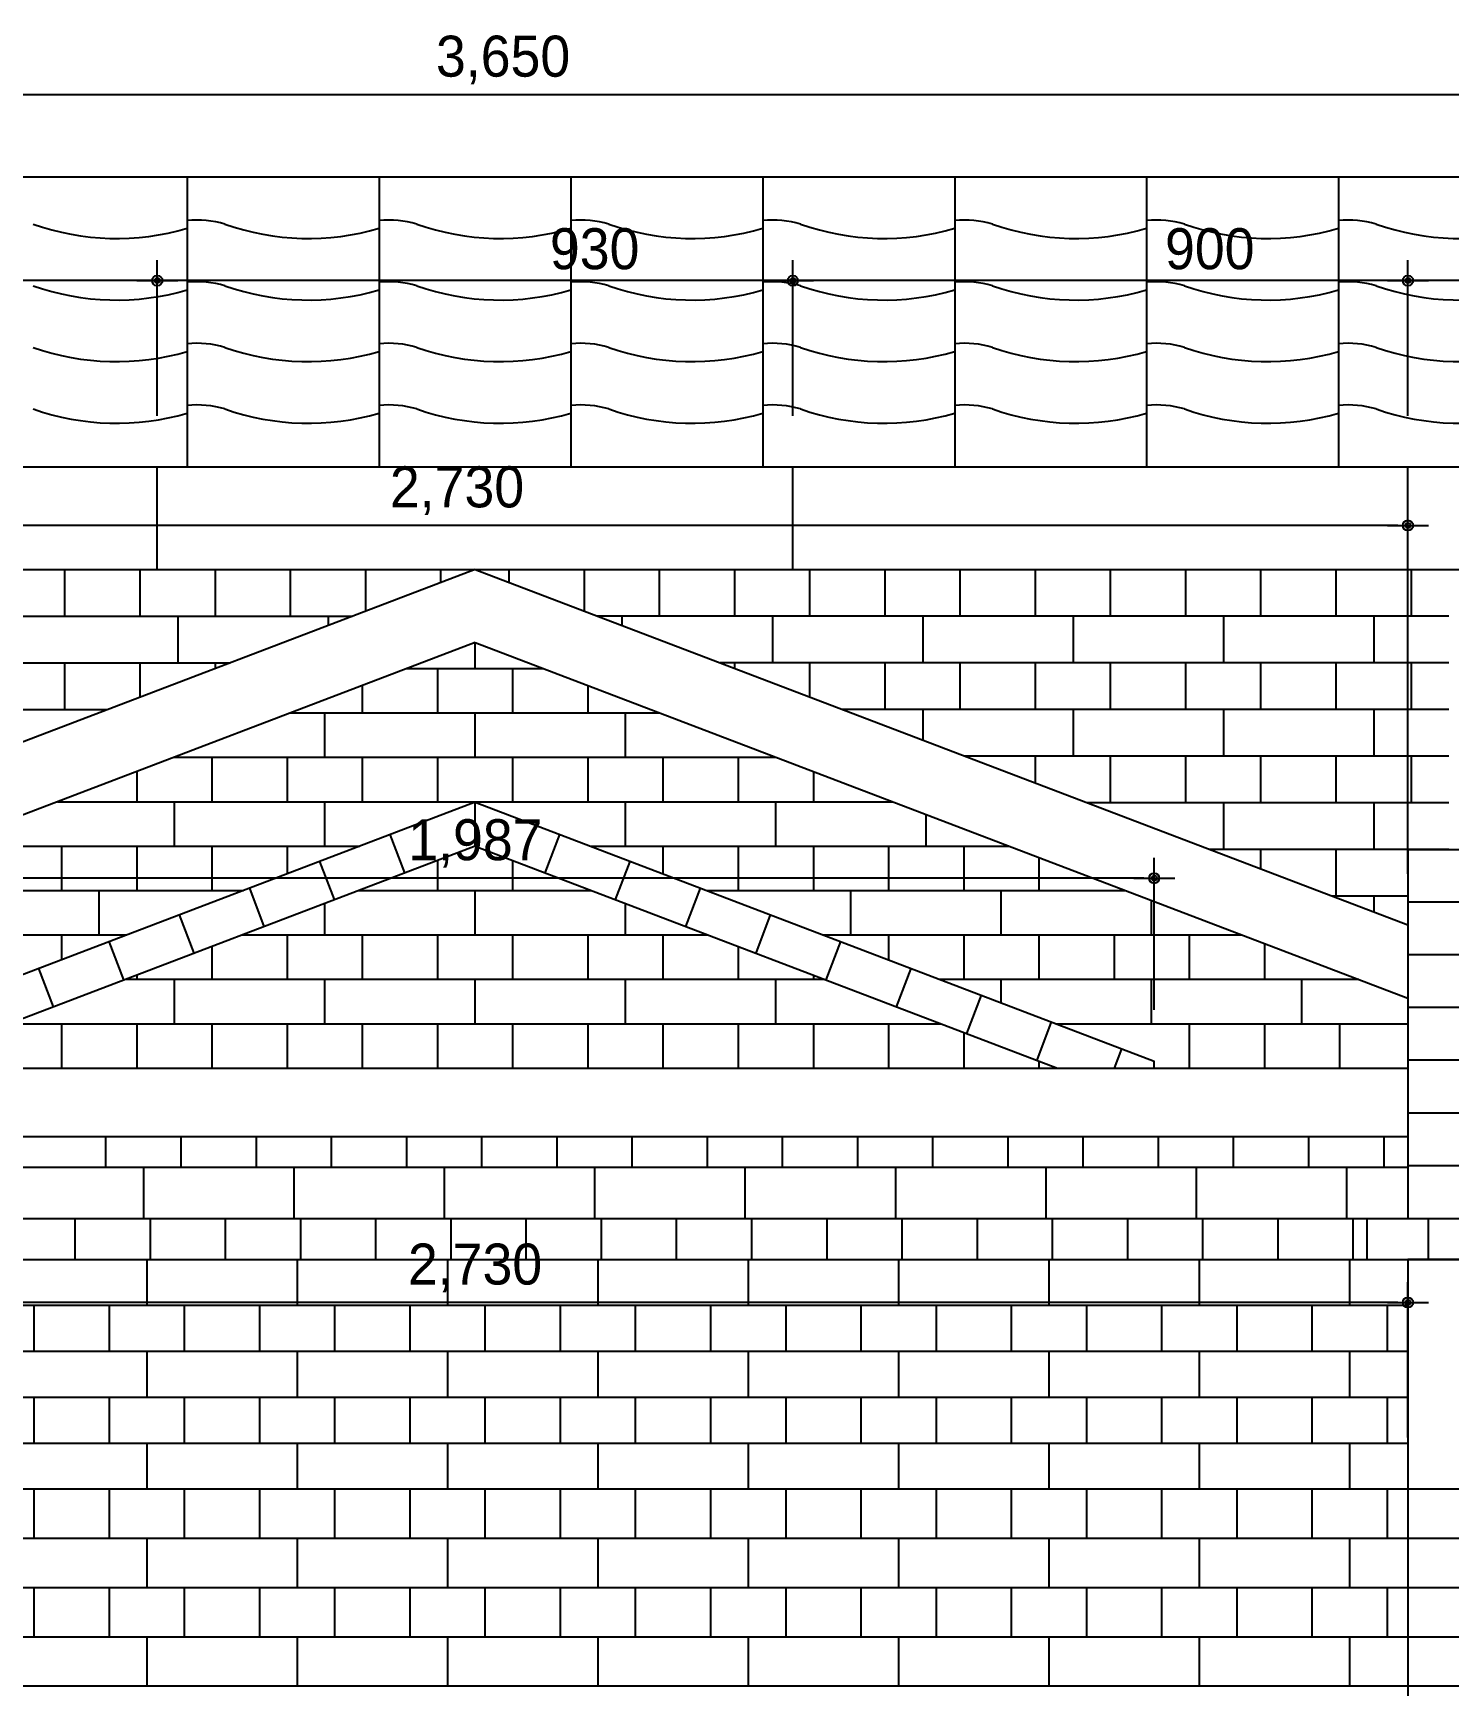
# Model space of a CAD drawing. Extents: x 139057 to 147967, y -162404 to -149789.
# Drawn here: x 142883 to 144955, y -154888 to -152469 of the extents above; entities that cross this region are included whole.
import ezdxf

# ---------------------------------------------------------------- set-up
doc = ezdxf.new("R2010")
doc.units = 0
doc.header["$LTSCALE"] = 50
doc.header["$MEASUREMENT"] = 0
doc.header["$PDMODE"] = 35
doc.header["$PDSIZE"] = -10
doc.layers.get('0').update_dxf_attribs({"linetype": 'CONTINUOUS'})
doc.layers.get('DEFPOINTS').update_dxf_attribs({"linetype": 'CONTINUOUS'})
for name, color, linetype in [('ele-3', 6, 'CONTINUOUS'), ('FIN', 5, 'CONTINUOUS'), ('h', 5, 'CONTINUOUS'), ('HAT', 5, 'CONTINUOUS'), ('SYM', 7, 'CONTINUOUS'), ('W-1', 3, 'CONTINUOUS'), ('WID', 4, 'CONTINUOUS')]:
    doc.layers.add(name, color=color, linetype=linetype)
doc.styles.add('현창', font='HYWULM_0.TTF')
doc.dimstyles.new('ISO-25', dxfattribs={"dimscale": 20, "dimtxt": 4, "dimasz": 1, "dimexe": 2, "dimexo": 5, "dimtad": 1, "dimlunit": 6, "dimtxsty": '현창', "dimblk": 'DIMDOT', "dimcen": 2.5, "dimadec": 0, "dimazin": 0, "dimtfac": 1, "dimtmove": 0, "dimatfit": 3, "dimldrblk": 'DIMDOT', "dimfxl": 1, "dimarcsym": 0})

# ---------------------------------------------------------------- blocks, each defined once
blk = doc.blocks.new('DIMDOT')
at = {"linetype": 'Continuous'}
blk.add_line((-2, 0), (2, 0), dxfattribs=at)
for radius in [0.5, 0.25]:
    blk.add_circle((0, 0), radius, dxfattribs=at)
blk = doc.blocks.new('*D2')
at = {"layer": 'DEFPOINTS', "color": 0}
for p in [(141704.6, -152558.9), (141704.6, -153103.9), (145354.6, -153103.9)]:
    blk.add_point(p, dxfattribs=at)
at = {"layer": 'SYM', "color": 0, "lineweight": -2}
for p, q in [((141704.6, -153028.9), (141704.6, -152528.9)), ((145354.6, -153028.9), (145354.6, -152528.9)), ((145339.6, -152558.9), (141719.6, -152558.9))]:
    blk.add_line(p, q, dxfattribs=at)
at = {"layer": 'SYM', "color": 0, "lineweight": -2, "xscale": 15, "yscale": 15, "zscale": 15, "rotation": 180}
blk.add_blockref('DIMDOT', (141704.6, -152558.9), dxfattribs=at)
at = {"layer": 'SYM', "color": 0, "lineweight": -2, "xscale": 15, "yscale": 15, "zscale": 15}
blk.add_blockref('DIMDOT', (145354.6, -152558.9), dxfattribs=at)
at = {"layer": 'SYM', "color": 0, "insert": (143570.6, -152508.1), "char_height": 60, "attachment_point": 5, "style": '현창'}
blk.add_mtext('3,650', dxfattribs=at)
blk = doc.blocks.new('*D6')
at = {"color": 0, "lineweight": -2}
for p, q in [((142164.6, -153028.9), (142164.6, -152801.1)), ((143064.6, -153028.9), (143064.6, -152801.1)), ((143049.6, -152831.1), (142179.6, -152831.1))]:
    blk.add_line(p, q, dxfattribs=at)
at = {"layer": 'DEFPOINTS', "color": 0}
for p in [(142164.6, -152831.1), (142164.6, -153103.9), (143064.6, -153103.9)]:
    blk.add_point(p, dxfattribs=at)
at = {"color": 0, "lineweight": -2, "xscale": 15, "yscale": 15, "zscale": 15, "rotation": 180}
blk.add_blockref('DIMDOT', (142164.6, -152831.1), dxfattribs=at)
at = {"color": 0, "lineweight": -2, "xscale": 15, "yscale": 15, "zscale": 15}
blk.add_blockref('DIMDOT', (143064.6, -152831.1), dxfattribs=at)
at = {"color": 0, "insert": (142774.6, -152784.8), "char_height": 60, "attachment_point": 5, "style": '현창'}
blk.add_mtext('900', dxfattribs=at)
blk = doc.blocks.new('*D7')
at = {"color": 0, "lineweight": -2}
for p, q in [((143064.6, -153028.9), (143064.6, -152801.1)), ((143994.6, -153028.9), (143994.6, -152801.1)), ((143979.6, -152831.1), (143079.6, -152831.1))]:
    blk.add_line(p, q, dxfattribs=at)
at = {"layer": 'DEFPOINTS', "color": 0}
for p in [(143064.6, -152831.1), (143064.6, -153103.9), (143994.6, -153103.9)]:
    blk.add_point(p, dxfattribs=at)
at = {"color": 0, "lineweight": -2, "xscale": 15, "yscale": 15, "zscale": 15, "rotation": 180}
blk.add_blockref('DIMDOT', (143064.6, -152831.1), dxfattribs=at)
at = {"color": 0, "lineweight": -2, "xscale": 15, "yscale": 15, "zscale": 15}
blk.add_blockref('DIMDOT', (143994.6, -152831.1), dxfattribs=at)
at = {"color": 0, "insert": (143704.6, -152784.8), "char_height": 60, "attachment_point": 5, "style": '현창'}
blk.add_mtext('930', dxfattribs=at)
blk = doc.blocks.new('*D8')
at = {"color": 0, "lineweight": -2}
for p, q in [((143994.6, -153028.9), (143994.6, -152801.1)), ((144894.6, -153028.9), (144894.6, -152801.1)), ((144879.6, -152831.1), (144009.6, -152831.1))]:
    blk.add_line(p, q, dxfattribs=at)
at = {"layer": 'DEFPOINTS', "color": 0}
for p in [(143994.6, -152831.1), (143994.6, -153103.9), (144894.6, -153103.9)]:
    blk.add_point(p, dxfattribs=at)
at = {"color": 0, "lineweight": -2, "xscale": 15, "yscale": 15, "zscale": 15, "rotation": 180}
blk.add_blockref('DIMDOT', (143994.6, -152831.1), dxfattribs=at)
at = {"color": 0, "lineweight": -2, "xscale": 15, "yscale": 15, "zscale": 15}
blk.add_blockref('DIMDOT', (144894.6, -152831.1), dxfattribs=at)
at = {"color": 0, "insert": (144604.6, -152784.8), "char_height": 60, "attachment_point": 5, "style": '현창'}
blk.add_mtext('900', dxfattribs=at)
blk = doc.blocks.new('*D9')
at = {"color": 0, "lineweight": -2}
for p, q in [((144894.6, -153028.9), (144894.6, -152801.1)), ((145354.6, -153028.9), (145354.6, -152801.1)), ((145339.6, -152831.1), (144909.6, -152831.1))]:
    blk.add_line(p, q, dxfattribs=at)
at = {"layer": 'DEFPOINTS', "color": 0}
for p in [(144894.6, -152831.1), (144894.6, -153103.9), (145354.6, -153103.9)]:
    blk.add_point(p, dxfattribs=at)
at = {"color": 0, "lineweight": -2, "xscale": 15, "yscale": 15, "zscale": 15, "rotation": 180}
blk.add_blockref('DIMDOT', (144894.6, -152831.1), dxfattribs=at)
at = {"color": 0, "lineweight": -2, "xscale": 15, "yscale": 15, "zscale": 15}
blk.add_blockref('DIMDOT', (145354.6, -152831.1), dxfattribs=at)
at = {"color": 0, "insert": (145064.6, -152784.8), "char_height": 60, "attachment_point": 5, "style": '현창'}
blk.add_mtext('460', dxfattribs=at)
blk = doc.blocks.new('*D45')
at = {"color": 0, "lineweight": -2}
for p, q in [((142536.3, -153908.9), (142536.3, -153675.9)), ((144523.3, -153898.6), (144523.3, -153675.9)), ((144508.3, -153705.9), (142551.3, -153705.9))]:
    blk.add_line(p, q, dxfattribs=at)
at = {"layer": 'DEFPOINTS', "color": 0}
for p in [(142536.3, -153705.9), (144523.3, -153973.6), (142536.3, -153983.9)]:
    blk.add_point(p, dxfattribs=at)
at = {"color": 0, "lineweight": -2, "xscale": 15, "yscale": 15, "zscale": 15, "rotation": 180}
blk.add_blockref('DIMDOT', (142536.3, -153705.9), dxfattribs=at)
at = {"color": 0, "lineweight": -2, "xscale": 15, "yscale": 15, "zscale": 15}
blk.add_blockref('DIMDOT', (144523.3, -153705.9), dxfattribs=at)
at = {"color": 0, "insert": (143530.1, -153655.1), "char_height": 60, "attachment_point": 5, "style": '현창'}
blk.add_mtext('1,987', dxfattribs=at)
blk = doc.blocks.new('*D46')
at = {"color": 0, "lineweight": -2}
for p, q in [((142164.6, -153699.3), (142164.6, -153159.4)), ((144894.6, -153699.3), (144894.6, -153159.4)), ((144879.6, -153189.4), (142179.6, -153189.4))]:
    blk.add_line(p, q, dxfattribs=at)
at = {"layer": 'DEFPOINTS', "color": 0}
for p in [(142164.6, -153189.4), (142164.6, -153774.3), (144894.6, -153774.3)]:
    blk.add_point(p, dxfattribs=at)
at = {"color": 0, "lineweight": -2, "xscale": 15, "yscale": 15, "zscale": 15, "rotation": 180}
blk.add_blockref('DIMDOT', (142164.6, -153189.4), dxfattribs=at)
at = {"color": 0, "lineweight": -2, "xscale": 15, "yscale": 15, "zscale": 15}
blk.add_blockref('DIMDOT', (144894.6, -153189.4), dxfattribs=at)
at = {"color": 0, "insert": (143503.2, -153138.6), "char_height": 60, "attachment_point": 5, "style": '현창'}
blk.add_mtext('2,730', dxfattribs=at)
blk = doc.blocks.new('*D47')
at = {"color": 0, "lineweight": -2}
for p, q in [((142164.6, -154524.8), (142164.6, -154297)), ((144894.6, -154524.8), (144894.6, -154297)), ((144879.6, -154327), (142179.6, -154327))]:
    blk.add_line(p, q, dxfattribs=at)
at = {"layer": 'DEFPOINTS', "color": 0}
for p in [(142164.6, -154327), (142164.6, -154599.8), (144894.6, -154599.8)]:
    blk.add_point(p, dxfattribs=at)
at = {"color": 0, "lineweight": -2, "xscale": 15, "yscale": 15, "zscale": 15, "rotation": 180}
blk.add_blockref('DIMDOT', (142164.6, -154327), dxfattribs=at)
at = {"color": 0, "lineweight": -2, "xscale": 15, "yscale": 15, "zscale": 15}
blk.add_blockref('DIMDOT', (144894.6, -154327), dxfattribs=at)
at = {"color": 0, "insert": (143529.6, -154276.3), "char_height": 60, "attachment_point": 5, "style": '현창'}
blk.add_mtext('2,730', dxfattribs=at)

msp = doc.modelspace()

# ---------------------------------------------------------------- linework, layer by layer
at = {"layer": 'ele-3'}
for p, q in [((142164.564, -154331.078), (144894.564, -154331.078)), ((142164.564, -154398.271), (144894.564, -154398.271)), ((142164.564, -154465.463), (144894.564, -154465.463)), ((142164.564, -154532.656), (144894.564, -154532.656)), ((142164.564, -154599.849), (144894.564, -154599.849))]:
    msp.add_line(p, q, dxfattribs=at)
for points in [[(142944.564, -154263.886), (142944.564, -154203.886)], [(143054.564, -154263.886), (143054.564, -154203.886)], [(143164.564, -154263.886), (143164.564, -154203.886)], [(143274.564, -154263.886), (143274.564, -154203.886)], [(143384.564, -154263.886), (143384.564, -154203.886)], [(143494.564, -154263.886), (143494.564, -154203.886)], [(143604.564, -154263.886), (143604.564, -154203.886)], [(143714.564, -154263.886), (143714.564, -154203.886)], [(143824.564, -154263.886), (143824.564, -154203.886)], [(143934.564, -154263.886), (143934.564, -154203.886)], [(144044.564, -154263.886), (144044.564, -154203.886)], [(144154.564, -154263.886), (144154.564, -154203.886)], [(144264.564, -154263.886), (144264.564, -154203.886)], [(144374.564, -154263.886), (144374.564, -154203.886)], [(144484.564, -154263.886), (144484.564, -154203.886)], [(144594.564, -154263.886), (144594.564, -154203.886)], [(144704.564, -154263.886), (144704.564, -154203.886)], [(144814.564, -154263.886), (144814.564, -154203.886)], [(144924.564, -154263.886), (144924.564, -154203.886)], [(143049.564, -154331.078), (143049.564, -154263.886)], [(143269.564, -154331.078), (143269.564, -154263.886)], [(143489.564, -154331.078), (143489.564, -154263.886)], [(143709.564, -154331.078), (143709.564, -154263.886)], [(143929.564, -154331.078), (143929.564, -154263.886)], [(144149.564, -154331.078), (144149.564, -154263.886)], [(144369.564, -154331.078), (144369.564, -154263.886)], [(144589.564, -154331.078), (144589.564, -154263.886)], [(144809.564, -154331.078), (144809.564, -154263.886)], [(142884.564, -154398.271), (142884.564, -154331.078)], [(142994.564, -154398.271), (142994.564, -154331.078)], [(143104.564, -154398.271), (143104.564, -154331.078)], [(143214.564, -154398.271), (143214.564, -154331.078)], [(143324.564, -154398.271), (143324.564, -154331.078)], [(143434.564, -154398.271), (143434.564, -154331.078)], [(143544.564, -154398.271), (143544.564, -154331.078)], [(143654.564, -154398.271), (143654.564, -154331.078)], [(143764.564, -154398.271), (143764.564, -154331.078)], [(143874.564, -154398.271), (143874.564, -154331.078)], [(143984.564, -154398.271), (143984.564, -154331.078)], [(144094.564, -154398.271), (144094.564, -154331.078)], [(144204.564, -154398.271), (144204.564, -154331.078)], [(144314.564, -154398.271), (144314.564, -154331.078)], [(144424.564, -154398.271), (144424.564, -154331.078)], [(144534.564, -154398.271), (144534.564, -154331.078)], [(144644.564, -154398.271), (144644.564, -154331.078)], [(144754.564, -154398.271), (144754.564, -154331.078)], [(144864.564, -154398.271), (144864.564, -154331.078)], [(143049.564, -154465.463), (143049.564, -154398.271)], [(143269.564, -154465.463), (143269.564, -154398.271)], [(143489.564, -154465.463), (143489.564, -154398.271)], [(143709.564, -154465.463), (143709.564, -154398.271)], [(143929.564, -154465.463), (143929.564, -154398.271)], [(144149.564, -154465.463), (144149.564, -154398.271)], [(144369.564, -154465.463), (144369.564, -154398.271)], [(144589.564, -154465.463), (144589.564, -154398.271)], [(144809.564, -154465.463), (144809.564, -154398.271)], [(142884.564, -154532.656), (142884.564, -154465.463)], [(142994.564, -154532.656), (142994.564, -154465.463)], [(143104.564, -154532.656), (143104.564, -154465.463)], [(143214.564, -154532.656), (143214.564, -154465.463)], [(143324.564, -154532.656), (143324.564, -154465.463)], [(143434.564, -154532.656), (143434.564, -154465.463)], [(143544.564, -154532.656), (143544.564, -154465.463)], [(143654.564, -154532.656), (143654.564, -154465.463)], [(143764.564, -154532.656), (143764.564, -154465.463)], [(143874.564, -154532.656), (143874.564, -154465.463)], [(143984.564, -154532.656), (143984.564, -154465.463)], [(144094.564, -154532.656), (144094.564, -154465.463)], [(144204.564, -154532.656), (144204.564, -154465.463)], [(144314.564, -154532.656), (144314.564, -154465.463)], [(144424.564, -154532.656), (144424.564, -154465.463)], [(144534.564, -154532.656), (144534.564, -154465.463)], [(144644.564, -154532.656), (144644.564, -154465.463)], [(144754.564, -154532.656), (144754.564, -154465.463)], [(144864.564, -154532.656), (144864.564, -154465.463)], [(143049.564, -154599.849), (143049.564, -154532.656)], [(143269.564, -154599.849), (143269.564, -154532.656)], [(143489.564, -154599.849), (143489.564, -154532.656)], [(143709.564, -154599.849), (143709.564, -154532.656)], [(143929.564, -154599.849), (143929.564, -154532.656)], [(144149.564, -154599.849), (144149.564, -154532.656)], [(144369.564, -154599.849), (144369.564, -154532.656)], [(144589.564, -154599.849), (144589.564, -154532.656)], [(144809.564, -154599.849), (144809.564, -154532.656)]]:
    msp.add_lwpolyline(points, dxfattribs=at)
at = {"layer": 'FIN'}
msp.add_lwpolyline([(141321.136, -152679.226), (145820.075, -152679.226), (145820.075, -159429.82), (141321.136, -159408.886)], close=True, dxfattribs=at)
at = {"layer": 'h'}
for p, q in [((143064.564, -153253.886), (143064.564, -153103.886)), ((143994.564, -153253.886), (143994.564, -153103.886)), ((142104.564, -153322.219), (143350.337, -153322.219)), ((143094.564, -153322.219), (143094.564, -153390.552)), ((143314.564, -153322.219), (143314.564, -153335.858)), ((144954.564, -153322.219), (143708.791, -153322.219)), ((143744.564, -153322.219), (143744.564, -153335.858)), ((143964.564, -153322.219), (143964.564, -153390.552)), ((144184.564, -153322.219), (144184.564, -153390.552)), ((144404.564, -153322.219), (144404.564, -153390.552)), ((144624.564, -153322.219), (144624.564, -153390.552)), ((144844.564, -153322.219), (144844.564, -153390.552)), ((143529.564, -153398.886), (143529.564, -153360.907)), ((142104.564, -153390.552), (143171.111, -153390.552)), ((143429.954, -153398.886), (143629.175, -153398.886)), ((143474.564, -153398.886), (143474.564, -153463.886)), ((143584.564, -153398.886), (143584.564, -153463.886)), ((144954.564, -153390.552), (143888.017, -153390.552)), ((143364.564, -153423.816), (143364.564, -153463.886)), ((143694.564, -153423.816), (143694.564, -153463.886)), ((142104.564, -153458.886), (142991.884, -153458.886)), ((143259.47, -153463.886), (143799.658, -153463.886)), ((143309.583, -153528.886), (143309.583, -153463.886)), ((143529.583, -153528.886), (143529.583, -153463.886)), ((143749.545, -153528.886), (143749.545, -153463.886)), ((144954.564, -153458.886), (144067.244, -153458.886)), ((144184.564, -153458.886), (144184.564, -153503.616)), ((144404.564, -153458.886), (144404.564, -153527.219)), ((144624.564, -153458.886), (144624.564, -153527.219)), ((144844.564, -153458.886), (144844.564, -153527.219)), ((143088.986, -153528.886), (143970.142, -153528.886)), ((143144.564, -153528.886), (143144.564, -153593.886)), ((143254.564, -153528.886), (143254.564, -153593.886)), ((143364.564, -153528.886), (143364.564, -153593.886)), ((143474.564, -153528.886), (143474.564, -153593.886)), ((143584.564, -153528.886), (143584.564, -153593.886)), ((143694.564, -153528.886), (143694.564, -153593.886)), ((143804.564, -153528.886), (143804.564, -153593.886)), ((143914.564, -153528.886), (143914.564, -153593.886)), ((144954.564, -153527.219), (144246.471, -153527.219)), ((143034.564, -153549.635), (143034.564, -153593.886)), ((144024.564, -153549.635), (144024.564, -153593.886)), ((142918.502, -153593.886), (144140.626, -153593.886)), ((142924.564, -153591.574), (142924.564, -153593.886)), ((143089.583, -153658.886), (143089.583, -153593.886)), ((143309.583, -153658.886), (143309.583, -153593.886)), ((143529.564, -153658.886), (143529.564, -153594.673)), ((143749.545, -153658.886), (143749.545, -153593.886)), ((143969.545, -153658.886), (143969.545, -153593.886)), ((144189.545, -153658.886), (144189.545, -153612.537)), ((144954.564, -153595.552), (144425.697, -153595.552)), ((144624.564, -153595.552), (144624.564, -153663.886)), ((144844.564, -153595.552), (144844.564, -153663.886)), ((143426.781, -153698.073), (143405.406, -153642.01)), ((143632.347, -153698.073), (143653.722, -153642.01)), ((142748.018, -153658.886), (143361.144, -153658.886)), ((142924.564, -153658.886), (142924.564, -153723.886)), ((143034.564, -153658.886), (143034.564, -153723.886)), ((143144.564, -153658.886), (143144.564, -153723.886)), ((143254.564, -153658.886), (143254.564, -153699.521)), ((143697.984, -153658.886), (144311.11, -153658.886)), ((143804.564, -153658.886), (143804.564, -153699.521)), ((143914.564, -153658.886), (143914.564, -153723.886)), ((144024.564, -153658.886), (144024.564, -153723.886)), ((144134.564, -153658.886), (144134.564, -153723.886)), ((144244.564, -153658.886), (144244.564, -153723.886)), ((144954.564, -153663.886), (144604.924, -153663.886)), ((143323.998, -153737.261), (143302.623, -153681.198)), ((143474.564, -153679.855), (143474.564, -153723.886)), ((143584.564, -153679.855), (143584.564, -153723.886)), ((143735.13, -153737.261), (143756.505, -153681.198)), ((144354.564, -153675.453), (144354.564, -153723.886)), ((142577.534, -153723.886), (143190.66, -153723.886)), ((142979.583, -153788.886), (142979.583, -153723.886)), ((143221.216, -153776.449), (143199.84, -153720.386)), ((143359.08, -153723.886), (143700.048, -153723.886)), ((143529.574, -153788.886), (143529.574, -153723.886)), ((143837.913, -153776.449), (143859.288, -153720.386)), ((143868.468, -153723.886), (144481.594, -153723.886)), ((144079.545, -153788.886), (144079.545, -153723.886)), ((144299.545, -153788.886), (144299.545, -153723.886)), ((144519.545, -153788.886), (144519.545, -153738.355)), ((144894.564, -153732.219), (144784.151, -153732.219)), ((144844.564, -153732.219), (144844.564, -153755.253)), ((143118.433, -153815.637), (143097.057, -153759.573)), ((143309.574, -153788.886), (143309.574, -153742.761)), ((143749.576, -153788.886), (143749.576, -153742.769)), ((143940.696, -153815.637), (143962.071, -153759.573)), ((145354.564, -153741.028), (144894.564, -153741.028)), ((142407.05, -153788.886), (143020.177, -153788.886)), ((142924.564, -153788.886), (142924.564, -153825.34)), ((143188.596, -153788.886), (143870.532, -153788.886)), ((143254.564, -153788.886), (143254.564, -153853.886)), ((143364.564, -153788.886), (143364.564, -153853.886)), ((143474.564, -153788.886), (143474.564, -153853.886)), ((143584.564, -153788.886), (143584.564, -153853.886)), ((143694.564, -153788.886), (143694.564, -153853.886)), ((143804.564, -153788.886), (143804.564, -153853.886)), ((144038.952, -153788.886), (144652.078, -153788.886)), ((144134.564, -153788.886), (144134.564, -153825.34)), ((144244.564, -153788.886), (144244.564, -153853.886)), ((144354.564, -153788.886), (144354.564, -153853.886)), ((144464.564, -153788.886), (144464.564, -153853.886)), ((144574.564, -153788.886), (144574.564, -153853.886)), ((143015.65, -153854.825), (142994.275, -153798.761)), ((143144.564, -153805.674), (143144.564, -153853.886)), ((143914.564, -153805.674), (143914.564, -153853.886)), ((144043.478, -153854.825), (144064.854, -153798.761)), ((144684.564, -153801.272), (144684.564, -153853.886)), ((145354.564, -153818.171), (144894.564, -153818.171)), ((142912.867, -153894.012), (142891.492, -153837.949)), ((143018.112, -153853.886), (144041.016, -153853.886)), ((143034.564, -153847.613), (143034.564, -153853.886)), ((143089.583, -153918.886), (143089.583, -153853.886)), ((143309.574, -153918.886), (143309.574, -153853.886)), ((143529.574, -153918.886), (143529.574, -153853.886)), ((143749.576, -153918.886), (143749.576, -153853.886)), ((143969.578, -153918.886), (143969.578, -153853.886)), ((144024.564, -153847.613), (144024.564, -153853.886)), ((144146.261, -153894.012), (144167.636, -153837.949)), ((144209.436, -153853.886), (144822.562, -153853.886)), ((144299.545, -153888.241), (144299.545, -153853.886)), ((144519.545, -153918.886), (144519.545, -153853.886)), ((144739.545, -153918.886), (144739.545, -153853.886)), ((144249.044, -153933.2), (144270.419, -153877.137)), ((145354.564, -153895.314), (144894.564, -153895.314)), ((142847.629, -153918.886), (144211.5, -153918.886)), ((142924.564, -153918.886), (142924.564, -153983.886)), ((143034.564, -153918.886), (143034.564, -153983.886)), ((143144.564, -153918.886), (143144.564, -153983.886)), ((143254.564, -153918.886), (143254.564, -153983.886)), ((143364.564, -153918.886), (143364.564, -153983.886)), ((143474.564, -153918.886), (143474.564, -153983.886)), ((143584.564, -153918.886), (143584.564, -153983.886)), ((143694.564, -153918.886), (143694.564, -153983.886)), ((143804.564, -153918.886), (143804.564, -153983.886)), ((143914.564, -153918.886), (143914.564, -153983.886)), ((144024.564, -153918.886), (144024.564, -153983.886)), ((144134.564, -153918.886), (144134.564, -153983.886)), ((144244.564, -153931.492), (144244.564, -153983.886)), ((144351.827, -153972.388), (144373.202, -153916.325)), ((144379.919, -153918.886), (144894.564, -153918.886)), ((144574.564, -153918.886), (144574.564, -153983.886)), ((144684.564, -153918.886), (144684.564, -153983.886)), ((144794.564, -153918.886), (144794.564, -153983.886)), ((144465.167, -153983.886), (144475.985, -153955.512)), ((144354.564, -153973.431), (144354.564, -153983.886)), ((145354.564, -153972.457), (144894.564, -153972.457)), ((145354.564, -154049.6), (144894.564, -154049.6)), ((142989.564, -154128.886), (142989.564, -154083.886)), ((143099.564, -154128.886), (143099.564, -154083.886)), ((143209.564, -154128.886), (143209.564, -154083.886)), ((143319.564, -154128.886), (143319.564, -154083.886)), ((143429.564, -154128.886), (143429.564, -154083.886)), ((143539.564, -154128.886), (143539.564, -154083.886)), ((143649.564, -154128.886), (143649.564, -154083.886)), ((143759.564, -154128.886), (143759.564, -154083.886)), ((143869.564, -154128.886), (143869.564, -154083.886)), ((143979.564, -154128.886), (143979.564, -154083.886)), ((144089.564, -154128.886), (144089.564, -154083.886)), ((144199.564, -154128.886), (144199.564, -154083.886)), ((144309.564, -154128.886), (144309.564, -154083.886)), ((144419.564, -154128.886), (144419.564, -154083.886)), ((144529.564, -154128.886), (144529.564, -154083.886)), ((144639.564, -154128.886), (144639.564, -154083.886)), ((144749.564, -154128.886), (144749.564, -154083.886)), ((144859.564, -154128.886), (144859.564, -154083.886)), ((145354.564, -154126.743), (144894.564, -154126.743)), ((142164.564, -154128.886), (144894.564, -154128.886)), ((143044.564, -154128.886), (143044.564, -154203.886)), ((143264.564, -154128.886), (143264.564, -154203.886)), ((143484.564, -154128.886), (143484.564, -154203.886)), ((143704.564, -154128.886), (143704.564, -154203.886)), ((143924.564, -154128.886), (143924.564, -154203.886)), ((144144.564, -154128.886), (144144.564, -154203.886)), ((144364.564, -154128.886), (144364.564, -154203.886)), ((144584.564, -154128.886), (144584.564, -154203.886)), ((144804.564, -154128.886), (144804.564, -154203.886)), ((142164.564, -154671.958), (144894.564, -154671.958)), ((142164.564, -154744.067), (144894.564, -154744.067)), ((142164.564, -154816.177), (144894.564, -154816.177)), ((142164.564, -154888.286), (144894.564, -154888.286))]:
    msp.add_line(p, q, dxfattribs=at)
for points in [[(142929.564, -153322.219), (142929.564, -153253.886)], [(143039.564, -153322.219), (143039.564, -153253.886)], [(143149.564, -153322.219), (143149.564, -153253.886)], [(143259.564, -153322.219), (143259.564, -153253.886)], [(143369.564, -153314.888), (143369.564, -153253.886)], [(143479.564, -153272.949), (143479.564, -153253.886)], [(143579.564, -153272.949), (143579.564, -153253.886)], [(143689.564, -153314.888), (143689.564, -153253.886)], [(143799.564, -153322.219), (143799.564, -153253.886)], [(143909.564, -153322.219), (143909.564, -153253.886)], [(144019.564, -153322.219), (144019.564, -153253.886)], [(144129.564, -153322.219), (144129.564, -153253.886)], [(144239.564, -153322.219), (144239.564, -153253.886)], [(144349.564, -153322.219), (144349.564, -153253.886)], [(144459.564, -153322.219), (144459.564, -153253.886)], [(144569.564, -153322.219), (144569.564, -153253.886)], [(144679.564, -153322.219), (144679.564, -153253.886)], [(144789.564, -153322.219), (144789.564, -153253.886)], [(144899.564, -153322.219), (144899.564, -153253.886)], [(142929.564, -153458.886), (142929.564, -153390.552)], [(143039.564, -153440.707), (143039.564, -153390.552)], [(143149.564, -153398.767), (143149.564, -153390.552)], [(143909.564, -153398.767), (143909.564, -153390.552)], [(144019.564, -153440.707), (144019.564, -153390.552)], [(144129.564, -153458.886), (144129.564, -153390.552)], [(144239.564, -153458.886), (144239.564, -153390.552)], [(144349.564, -153458.886), (144349.564, -153390.552)], [(144459.564, -153458.886), (144459.564, -153390.552)], [(144569.564, -153458.886), (144569.564, -153390.552)], [(144679.564, -153458.886), (144679.564, -153390.552)], [(144789.564, -153458.886), (144789.564, -153390.552)], [(144899.564, -153458.886), (144899.564, -153390.552)], [(144349.564, -153566.525), (144349.564, -153527.219)], [(144459.564, -153595.552), (144459.564, -153527.219)], [(144569.564, -153595.552), (144569.564, -153527.219)], [(144679.564, -153595.552), (144679.564, -153527.219)], [(144789.564, -153595.552), (144789.564, -153527.219)], [(144899.564, -153595.552), (144899.564, -153527.219)], [(144679.564, -153692.343), (144679.564, -153663.886)], [(144789.564, -153732.219), (144789.564, -153663.886)], [(142884.564, -154671.958), (142884.564, -154599.849)], [(142994.564, -154671.958), (142994.564, -154599.849)], [(143104.564, -154671.958), (143104.564, -154599.849)], [(143214.564, -154671.958), (143214.564, -154599.849)], [(143324.564, -154671.958), (143324.564, -154599.849)], [(143434.564, -154671.958), (143434.564, -154599.849)], [(143544.564, -154671.958), (143544.564, -154599.849)], [(143654.564, -154671.958), (143654.564, -154599.849)], [(143764.564, -154671.958), (143764.564, -154599.849)], [(143874.564, -154671.958), (143874.564, -154599.849)], [(143984.564, -154671.958), (143984.564, -154599.849)], [(144094.564, -154671.958), (144094.564, -154599.849)], [(144204.564, -154671.958), (144204.564, -154599.849)], [(144314.564, -154671.958), (144314.564, -154599.849)], [(144424.564, -154671.958), (144424.564, -154599.849)], [(144534.564, -154671.958), (144534.564, -154599.849)], [(144644.564, -154671.958), (144644.564, -154599.849)], [(144754.564, -154671.958), (144754.564, -154599.849)], [(144864.564, -154671.958), (144864.564, -154599.849)], [(143049.564, -154744.067), (143049.564, -154671.958)], [(143269.564, -154744.067), (143269.564, -154671.958)], [(143489.564, -154744.067), (143489.564, -154671.958)], [(143709.564, -154744.067), (143709.564, -154671.958)], [(143929.564, -154744.067), (143929.564, -154671.958)], [(144149.564, -154744.067), (144149.564, -154671.958)], [(144369.564, -154744.067), (144369.564, -154671.958)], [(144589.564, -154744.067), (144589.564, -154671.958)], [(144809.564, -154744.067), (144809.564, -154671.958)], [(142884.564, -154816.177), (142884.564, -154744.067)], [(142994.564, -154816.177), (142994.564, -154744.067)], [(143104.564, -154816.177), (143104.564, -154744.067)], [(143214.564, -154816.177), (143214.564, -154744.067)], [(143324.564, -154816.177), (143324.564, -154744.067)], [(143434.564, -154816.177), (143434.564, -154744.067)], [(143544.564, -154816.177), (143544.564, -154744.067)], [(143654.564, -154816.177), (143654.564, -154744.067)], [(143764.564, -154816.177), (143764.564, -154744.067)], [(143874.564, -154816.177), (143874.564, -154744.067)], [(143984.564, -154816.177), (143984.564, -154744.067)], [(144094.564, -154816.177), (144094.564, -154744.067)], [(144204.564, -154816.177), (144204.564, -154744.067)], [(144314.564, -154816.177), (144314.564, -154744.067)], [(144424.564, -154816.177), (144424.564, -154744.067)], [(144534.564, -154816.177), (144534.564, -154744.067)], [(144644.564, -154816.177), (144644.564, -154744.067)], [(144754.564, -154816.177), (144754.564, -154744.067)], [(144864.564, -154816.177), (144864.564, -154744.067)], [(143049.564, -154888.286), (143049.564, -154816.177)], [(143269.564, -154888.286), (143269.564, -154816.177)], [(143489.564, -154888.286), (143489.564, -154816.177)], [(143709.564, -154888.286), (143709.564, -154816.177)], [(143929.564, -154888.286), (143929.564, -154816.177)], [(144149.564, -154888.286), (144149.564, -154816.177)], [(144369.564, -154888.286), (144369.564, -154816.177)], [(144589.564, -154888.286), (144589.564, -154816.177)], [(144809.564, -154888.286), (144809.564, -154816.177)]]:
    msp.add_lwpolyline(points, dxfattribs=at)
at = {"layer": 'HAT'}
for centre, radius, start, end in [((143005.083, -152402.427), 366.959, 250.544883, 286.354335), ((143122.552, -152889.216), 146.653, 73.733542, 95.533557), ((143285.852, -152402.427), 366.959, 250.544883, 286.354335), ((143403.321, -152889.216), 146.653, 73.733542, 95.533557), ((143566.622, -152402.427), 366.959, 250.544883, 286.354335), ((143684.09, -152889.216), 146.653, 73.733542, 95.533557), ((143847.391, -152402.427), 366.959, 250.544883, 286.354335), ((143964.86, -152889.216), 146.653, 73.733542, 95.533557), ((144128.16, -152402.427), 366.959, 250.544883, 286.354335), ((144245.629, -152889.216), 146.653, 73.733542, 95.533557), ((144408.929, -152402.427), 366.959, 250.544883, 286.354335), ((144526.398, -152889.216), 146.653, 73.733542, 95.533557), ((144689.699, -152402.427), 366.959, 250.544883, 286.354335), ((144807.167, -152889.216), 146.653, 73.733542, 95.533557), ((144970.468, -152402.427), 366.959, 250.544883, 286.354335), ((143005.083, -152492.587), 366.959, 250.544883, 286.354335), ((143122.552, -152979.376), 146.653, 73.733542, 95.533557), ((143285.852, -152492.587), 366.959, 250.544883, 286.354335), ((143403.321, -152979.376), 146.653, 73.733542, 95.533557), ((143566.622, -152492.587), 366.959, 250.544883, 286.354335), ((143684.09, -152979.376), 146.653, 73.733542, 95.533557), ((143847.391, -152492.587), 366.959, 250.544883, 286.354335), ((143964.86, -152979.376), 146.653, 73.733542, 95.533557), ((144128.16, -152492.587), 366.959, 250.544883, 286.354335), ((144245.629, -152979.376), 146.653, 73.733542, 95.533557), ((144408.929, -152492.587), 366.959, 250.544883, 286.354335), ((144526.398, -152979.376), 146.653, 73.733542, 95.533557), ((144689.699, -152492.587), 366.959, 250.544883, 286.354335), ((144807.167, -152979.376), 146.653, 73.733542, 95.533557), ((144970.468, -152492.587), 366.959, 250.544883, 286.354335), ((143005.083, -152582.747), 366.959, 250.544883, 286.354335), ((143122.552, -153069.536), 146.653, 73.733542, 95.533557), ((143285.852, -152582.747), 366.959, 250.544883, 286.354335), ((143403.321, -153069.536), 146.653, 73.733542, 95.533557), ((143566.622, -152582.747), 366.959, 250.544883, 286.354335), ((143684.09, -153069.536), 146.653, 73.733542, 95.533557), ((143847.391, -152582.747), 366.959, 250.544883, 286.354335), ((143964.86, -153069.536), 146.653, 73.733542, 95.533557), ((144128.16, -152582.747), 366.959, 250.544883, 286.354335), ((144245.629, -153069.536), 146.653, 73.733542, 95.533557), ((144408.929, -152582.747), 366.959, 250.544883, 286.354335), ((144526.398, -153069.536), 146.653, 73.733542, 95.533557), ((144689.699, -152582.747), 366.959, 250.544883, 286.354335), ((144807.167, -153069.536), 146.653, 73.733542, 95.533557), ((144970.468, -152582.747), 366.959, 250.544883, 286.354335), ((143122.552, -153159.695), 146.653, 73.733542, 95.533557), ((143403.321, -153159.695), 146.653, 73.733542, 95.533557), ((143684.09, -153159.695), 146.653, 73.733542, 95.533557), ((143964.86, -153159.695), 146.653, 73.733542, 95.533557), ((144245.629, -153159.695), 146.653, 73.733542, 95.533557), ((144526.398, -153159.695), 146.653, 73.733542, 95.533557), ((144807.167, -153159.695), 146.653, 73.733542, 95.533557), ((143005.083, -152672.907), 366.959, 250.544883, 286.354335), ((143285.852, -152672.907), 366.959, 250.544883, 286.354335), ((143566.622, -152672.907), 366.959, 250.544883, 286.354335), ((143847.391, -152672.907), 366.959, 250.544883, 286.354335), ((144128.16, -152672.907), 366.959, 250.544883, 286.354335), ((144408.929, -152672.907), 366.959, 250.544883, 286.354335), ((144689.699, -152672.907), 366.959, 250.544883, 286.354335), ((144970.468, -152672.907), 366.959, 250.544883, 286.354335)]:
    msp.add_arc(centre, radius, start, end, dxfattribs=at)
at = {"layer": 'W-1'}
for p, q in [((144894.564, -153663.886), (144894.564, -154203.886)), ((144894.564, -153663.886), (145354.564, -153663.886)), ((141321.136, -154203.886), (145820.075, -154203.886)), ((144834.564, -154203.886), (144834.564, -154263.886)), ((141321.136, -154263.886), (145820.075, -154263.886)), ((144894.564, -154263.886), (144894.564, -157731.307))]:
    msp.add_line(p, q, dxfattribs=at)
at = {"layer": 'WID'}
for p, q in [((143108.41, -152679.226), (143108.41, -153103.886)), ((143389.179, -152679.226), (143389.179, -153103.886)), ((143669.949, -152679.226), (143669.949, -153103.886)), ((143950.718, -152679.226), (143950.718, -153103.886)), ((144231.487, -152679.226), (144231.487, -153103.886)), ((144512.256, -152679.226), (144512.256, -153103.886)), ((144793.026, -152679.226), (144793.026, -153103.886)), ((141704.564, -153103.886), (145354.564, -153103.886)), ((144894.564, -153253.886), (144894.564, -153103.886)), ((141704.564, -153253.886), (145354.564, -153253.886)), ((143529.564, -153253.886), (142164.564, -153774.316)), ((143529.564, -153253.886), (144894.564, -153774.316)), ((143529.564, -153360.907), (142164.564, -153881.338)), ((143529.564, -153360.907), (144894.564, -153881.338)), ((143529.564, -153594.673), (142535.797, -153973.564)), ((143529.564, -153594.673), (144523.332, -153973.564)), ((143529.564, -153658.886), (142677.145, -153983.886)), ((143529.564, -153658.886), (144381.983, -153983.886)), ((144523.332, -153983.886), (144523.332, -153973.564)), ((142164.564, -153983.886), (144894.564, -153983.886)), ((142164.564, -154083.886), (144894.564, -154083.886)), ((144894.564, -154599.849), (145354.564, -154599.849)), ((144894.564, -154671.958), (145354.564, -154671.958)), ((144894.564, -154744.067), (145354.564, -154744.067)), ((144894.564, -154816.177), (145354.564, -154816.177)), ((144894.564, -154888.286), (145354.564, -154888.286))]:
    msp.add_line(p, q, dxfattribs=at)
msp.add_lwpolyline([(145354.564, -154599.849), (145354.564, -154263.886), (144894.564, -154263.886), (144894.564, -154599.849)], dxfattribs=at)

# ---------------------------------------------------------------- dimensions: what is measured, and where the dimension line sits
for base, p1, p2, picture, middle in [((142164.564, -152831.082), (143064.564, -153103.886), (142164.564, -153103.886), '*D6', (142774.564, -152831.082)), ((143064.564, -152831.082), (143994.564, -153103.886), (143064.564, -153103.886), '*D7', (143704.564, -152831.082)), ((143994.564, -152831.082), (144894.564, -153103.886), (143994.564, -153103.886), '*D8', (144604.564, -152831.082)), ((144894.564, -152831.082), (145354.564, -153103.886), (144894.564, -153103.886), '*D9', (145064.564, -152831.082)), ((142164.564, -153189.386), (144894.564, -153774.316), (142164.564, -153774.316), '*D46', (143503.151, -153189.386)), ((142536.32665, -153705.92112), (144523.33155, -153973.564), (142536.32665, -153983.88557), '*D45', (143530.0941, -153705.92112)), ((142164.564, -154327.045), (144894.564, -154599.849), (142164.564, -154599.849), '*D47', (143529.564, -154327.045))]:
    dim = msp.add_linear_dim(base=base, p1=p1, p2=p2, angle=180, dimstyle='ISO-25', override={"dimscale": 15, "dimtxt": 4, "dimasz": 1, "dimexe": 2, "dimexo": 5, "dimgap": 1, "dimlunit": 6, "dimdle": 2, "dimtix": 1})
    dim.commit()
    dim.dimension.update_dxf_attribs({"geometry": picture, "text_midpoint": middle, "dimtype": 128})
at = {"layer": 'SYM'}
dim = msp.add_linear_dim(base=(141704.564, -152558.863), p1=(145354.564, -153103.886), p2=(141704.564, -153103.886), angle=180, dimstyle='ISO-25', override={"dimscale": 15, "dimtxt": 4, "dimasz": 1, "dimexe": 2, "dimexo": 5, "dimgap": 1, "dimlunit": 6, "dimdle": 2, "dimtix": 1}, dxfattribs=at)
dim.commit()
dim.dimension.update_dxf_attribs({"geometry": '*D2', "text_midpoint": (143570.606, -152558.863), "dimtype": 128})

doc.saveas('drawing.dxf')
